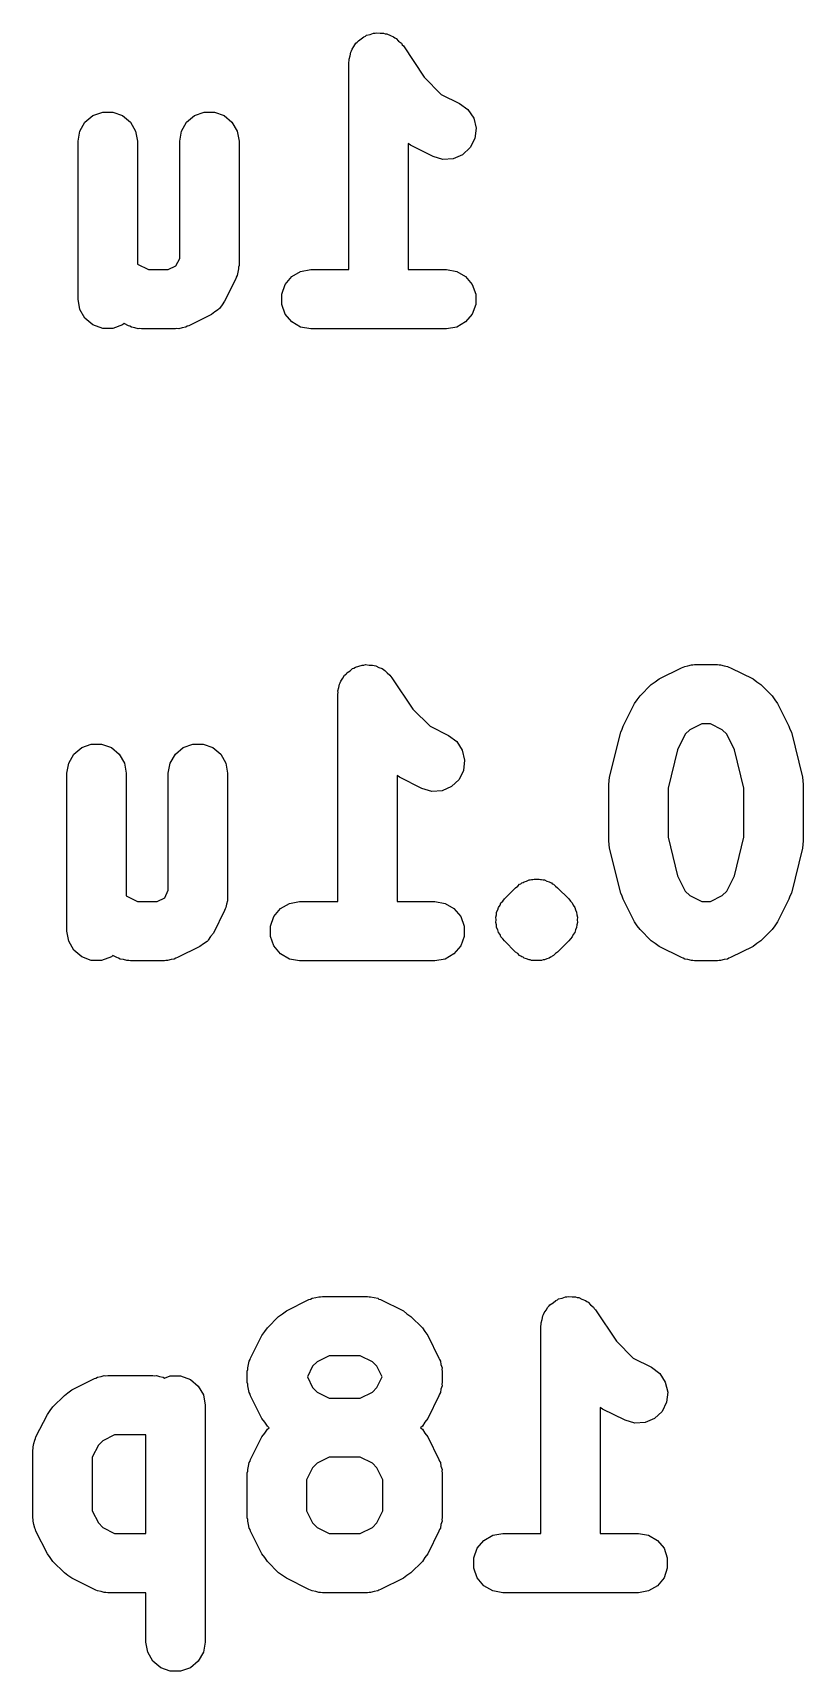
# Model space of a CAD drawing. Extents: x 100 to 214, y -112 to -50.
# Drawn here: x 111.796 to 113.746, y -58.545 to -54.397 of the extents above; entities that cross this region are included whole.
import ezdxf

# ---------------------------------------------------------------- set-up
doc = ezdxf.new("R2010")
doc.units = 0
doc.header["$MEASUREMENT"] = 0
doc.layers.add('BLACK', color=7, linetype='CONTINUOUS')

msp = doc.modelspace()

# ---------------------------------------------------------------- linework, layer by layer
at = {"layer": 'Black'}
for p, q in [((112.609, -54.431), (112.614, -54.4232)), ((112.614, -54.4232), (112.617, -54.4205)), ((112.617, -54.4205), (112.62, -54.4172)), ((112.62, -54.4172), (112.627, -54.4122)), ((112.627, -54.4122), (112.634, -54.4065)), ((112.634, -54.4065), (112.638, -54.4051)), ((112.638, -54.4051), (112.641, -54.4027)), ((112.641, -54.4027), (112.65, -54.4006)), ((112.65, -54.4006), (112.658, -54.3976)), ((112.658, -54.3976), (112.663, -54.3976)), ((112.663, -54.3976), (112.667, -54.3966)), ((112.667, -54.3966), (112.675, -54.3976)), ((112.675, -54.3976), (112.684, -54.3976)), ((112.684, -54.3976), (112.688, -54.399)), ((112.688, -54.399), (112.692, -54.3994)), ((112.692, -54.3994), (112.701, -54.4034)), ((112.701, -54.4034), (112.709, -54.4065)), ((112.709, -54.4065), (112.712, -54.4091)), ((112.712, -54.4091), (112.716, -54.411)), ((112.716, -54.411), (112.722, -54.4175)), ((112.722, -54.4175), (112.729, -54.4232)), ((112.729, -54.4232), (112.731, -54.4268)), ((112.731, -54.4268), (112.734, -54.4298)), ((112.734, -54.4298), (112.787, -54.5094)), ((112.596, -54.4714), (112.597, -54.4673)), ((112.596, -54.9964), (112.596, -54.4714)), ((112.597, -54.4632), (112.599, -54.4546)), ((112.597, -54.4673), (112.597, -54.4632)), ((112.599, -54.4546), (112.601, -54.4458)), ((112.601, -54.4458), (112.603, -54.4422)), ((112.603, -54.4422), (112.604, -54.4382)), ((112.604, -54.4382), (112.609, -54.431)), ((112.787, -54.5094), (112.83, -54.5526)), ((112.83, -54.5526), (112.876, -54.5758)), ((112.876, -54.5758), (112.897, -54.5913)), ((112.897, -54.5913), (112.912, -54.613)), ((111.915, -54.6458), (111.928, -54.6232)), ((111.928, -54.6232), (111.948, -54.6065)), ((111.948, -54.6065), (111.973, -54.5976)), ((111.973, -54.5976), (111.999, -54.5976)), ((111.999, -54.5976), (112.023, -54.6065)), ((112.023, -54.6065), (112.043, -54.6232)), ((112.043, -54.6232), (112.056, -54.6458)), ((112.172, -54.6458), (112.185, -54.6232)), ((112.185, -54.6232), (112.205, -54.6065)), ((112.205, -54.6065), (112.23, -54.5976)), ((112.23, -54.5976), (112.256, -54.5976)), ((112.256, -54.5976), (112.28, -54.6065)), ((112.28, -54.6065), (112.3, -54.6232)), ((112.3, -54.6232), (112.313, -54.6458)), ((112.912, -54.613), (112.918, -54.6384)), ((111.911, -54.6714), (111.915, -54.6458)), ((111.911, -55.0714), (111.911, -54.6714)), ((112.056, -54.6458), (112.061, -54.6714)), ((112.061, -54.6714), (112.061, -54.9822)), ((112.168, -54.6714), (112.172, -54.6458)), ((112.168, -54.968), (112.168, -54.6714)), ((112.313, -54.6458), (112.318, -54.6714)), ((112.318, -54.6714), (112.318, -54.9857)), ((112.752, -54.6814), (112.746, -54.6771)), ((112.746, -54.6771), (112.746, -54.9964)), ((112.915, -54.6642), (112.903, -54.6875)), ((112.918, -54.6384), (112.915, -54.6642)), ((112.809, -54.7099), (112.752, -54.6814)), ((112.834, -54.7174), (112.809, -54.7099)), ((112.86, -54.7158), (112.834, -54.7174)), ((112.884, -54.7054), (112.86, -54.7158)), ((112.903, -54.6875), (112.884, -54.7054)), ((112.158, -54.987), (112.168, -54.968)), ((112.061, -54.9822), (112.089, -54.9964)), ((112.089, -54.9964), (112.139, -54.9964)), ((112.139, -54.9964), (112.158, -54.987)), ((112.313, -55.0114), (112.311, -55.0151)), ((112.315, -55.0027), (112.313, -55.0114)), ((112.317, -54.9943), (112.315, -55.0027)), ((112.318, -54.9857), (112.317, -54.99)), ((112.317, -54.99), (112.317, -54.9943)), ((112.452, -55.014), (112.474, -55.001)), ((112.474, -55.001), (112.5, -54.9964)), ((112.5, -54.9964), (112.596, -54.9964)), ((112.746, -54.9964), (112.843, -54.9964)), ((112.843, -54.9964), (112.869, -55.001)), ((112.869, -55.001), (112.891, -55.014)), ((112.31, -55.0193), (112.281, -55.0764)), ((112.311, -55.0151), (112.31, -55.0193)), ((112.426, -55.0584), (112.435, -55.0339)), ((112.435, -55.0339), (112.452, -55.014)), ((112.891, -55.014), (112.908, -55.0339)), ((112.908, -55.0339), (112.917, -55.0584)), ((111.915, -55.0971), (111.911, -55.0714)), ((112.269, -55.0944), (112.267, -55.0957)), ((112.275, -55.0852), (112.269, -55.0944)), ((112.281, -55.0764), (112.275, -55.0852)), ((112.426, -55.0845), (112.426, -55.0584)), ((112.435, -55.1089), (112.426, -55.0845)), ((112.917, -55.0845), (112.908, -55.1089)), ((112.917, -55.0584), (112.917, -55.0845)), ((111.928, -55.1196), (111.915, -55.0971)), ((111.948, -55.1364), (111.928, -55.1196)), ((112.027, -55.1331), (112.023, -55.1364)), ((112.038, -55.1385), (112.027, -55.1331)), ((112.248, -55.1099), (112.191, -55.1385)), ((112.257, -55.1034), (112.248, -55.1099)), ((112.266, -55.0973), (112.257, -55.1034)), ((112.267, -55.0957), (112.266, -55.0973)), ((112.452, -55.1289), (112.435, -55.1089)), ((112.474, -55.1419), (112.452, -55.1289)), ((112.891, -55.1289), (112.869, -55.1419)), ((112.908, -55.1089), (112.891, -55.1289)), ((111.973, -55.1453), (111.948, -55.1364)), ((111.999, -55.1453), (111.973, -55.1453)), ((112.023, -55.1364), (111.999, -55.1453)), ((112.042, -55.1397), (112.038, -55.1385)), ((112.046, -55.1419), (112.042, -55.1397)), ((112.054, -55.1434), (112.046, -55.1419)), ((112.063, -55.1459), (112.054, -55.1434)), ((112.067, -55.1457), (112.063, -55.1459)), ((112.071, -55.1464), (112.067, -55.1457)), ((112.157, -55.1464), (112.071, -55.1464)), ((112.161, -55.1457), (112.157, -55.1464)), ((112.166, -55.1459), (112.161, -55.1457)), ((112.174, -55.1434), (112.166, -55.1459)), ((112.183, -55.1419), (112.174, -55.1434)), ((112.187, -55.1397), (112.183, -55.1419)), ((112.191, -55.1385), (112.187, -55.1397)), ((112.5, -55.1464), (112.474, -55.1419)), ((112.843, -55.1464), (112.5, -55.1464)), ((112.869, -55.1419), (112.843, -55.1464)), ((112.599, -56.0122), (112.605, -56.0065)), ((112.605, -56.0065), (112.609, -56.0051)), ((112.609, -56.0051), (112.613, -56.0027)), ((112.613, -56.0027), (112.621, -56.0006)), ((112.621, -56.0006), (112.63, -55.9976)), ((112.63, -55.9976), (112.634, -55.9976)), ((112.634, -55.9976), (112.638, -55.9966)), ((112.638, -55.9966), (112.647, -55.9976)), ((112.647, -55.9976), (112.656, -55.9976)), ((112.656, -55.9976), (112.66, -55.999)), ((112.66, -55.999), (112.664, -55.9994)), ((112.664, -55.9994), (112.672, -56.0034)), ((112.672, -56.0034), (112.68, -56.0065)), ((112.68, -56.0065), (112.684, -56.0091)), ((113.381, -56.0329), (113.438, -56.0043)), ((113.438, -56.0043), (113.442, -56.0031)), ((113.442, -56.0031), (113.446, -56.001)), ((113.446, -56.001), (113.454, -55.9994)), ((113.454, -55.9994), (113.463, -55.9969)), ((113.463, -55.9969), (113.467, -55.9972)), ((113.467, -55.9972), (113.471, -55.9964)), ((113.471, -55.9964), (113.529, -55.9964)), ((113.529, -55.9964), (113.533, -55.9972)), ((113.533, -55.9972), (113.537, -55.9969)), ((113.537, -55.9969), (113.546, -55.9994)), ((113.546, -55.9994), (113.554, -56.001)), ((113.554, -56.001), (113.558, -56.0031)), ((113.558, -56.0031), (113.562, -56.0043)), ((113.562, -56.0043), (113.619, -56.0329)), ((112.571, -56.0546), (112.572, -56.0458)), ((112.572, -56.0458), (112.574, -56.0422)), ((112.574, -56.0422), (112.576, -56.0382)), ((112.576, -56.0382), (112.581, -56.031)), ((112.581, -56.031), (112.585, -56.0232)), ((112.585, -56.0232), (112.589, -56.0205)), ((112.589, -56.0205), (112.591, -56.0172)), ((112.591, -56.0172), (112.599, -56.0122)), ((112.684, -56.0091), (112.687, -56.011)), ((112.687, -56.011), (112.693, -56.0175)), ((112.693, -56.0175), (112.7, -56.0232)), ((112.7, -56.0232), (112.702, -56.0268)), ((112.702, -56.0268), (112.705, -56.0298)), ((112.705, -56.0298), (112.758, -56.1094)), ((113.333, -56.0755), (113.361, -56.047)), ((113.361, -56.047), (113.371, -56.0401)), ((113.371, -56.0401), (113.381, -56.0329)), ((113.619, -56.0329), (113.629, -56.0401)), ((113.629, -56.0401), (113.639, -56.047)), ((113.639, -56.047), (113.667, -56.0755)), ((112.568, -56.0632), (112.571, -56.0546)), ((112.569, -56.0673), (112.568, -56.0632)), ((112.568, -56.0714), (112.569, -56.0673)), ((112.568, -56.5964), (112.568, -56.0714)), ((113.319, -56.095), (113.326, -56.0854)), ((113.326, -56.0854), (113.333, -56.0755)), ((113.667, -56.0755), (113.674, -56.0854)), ((113.674, -56.0854), (113.681, -56.095)), ((112.758, -56.1094), (112.802, -56.1526)), ((113.29, -56.1522), (113.319, -56.095)), ((113.681, -56.095), (113.71, -56.1522)), ((112.802, -56.1526), (112.848, -56.1758)), ((113.256, -56.2818), (113.284, -56.1675)), ((113.284, -56.1675), (113.288, -56.16)), ((113.288, -56.16), (113.29, -56.1522)), ((113.447, -56.173), (113.428, -56.2119)), ((113.459, -56.1616), (113.447, -56.173)), ((113.489, -56.1464), (113.459, -56.1616)), ((113.511, -56.1464), (113.489, -56.1464)), ((113.541, -56.1616), (113.511, -56.1464)), ((113.553, -56.173), (113.541, -56.1616)), ((113.572, -56.2119), (113.553, -56.173)), ((113.71, -56.1522), (113.712, -56.16)), ((113.712, -56.16), (113.716, -56.1675)), ((113.716, -56.1675), (113.744, -56.2818)), ((111.9, -56.2232), (111.92, -56.2065)), ((111.92, -56.2065), (111.944, -56.1976)), ((111.944, -56.1976), (111.97, -56.1976)), ((111.97, -56.1976), (111.995, -56.2065)), ((111.995, -56.2065), (112.015, -56.2232)), ((112.157, -56.2232), (112.177, -56.2065)), ((112.177, -56.2065), (112.201, -56.1976)), ((112.201, -56.1976), (112.227, -56.1976)), ((112.227, -56.1976), (112.252, -56.2065)), ((112.252, -56.2065), (112.272, -56.2232)), ((112.848, -56.1758), (112.869, -56.1913)), ((112.869, -56.1913), (112.883, -56.213)), ((112.883, -56.213), (112.889, -56.2384)), ((113.428, -56.2119), (113.404, -56.3092)), ((113.596, -56.3092), (113.572, -56.2119)), ((111.882, -56.2714), (111.887, -56.2458)), ((111.887, -56.2458), (111.9, -56.2232)), ((112.015, -56.2232), (112.028, -56.2458)), ((112.028, -56.2458), (112.032, -56.2714)), ((112.139, -56.2714), (112.144, -56.2458)), ((112.144, -56.2458), (112.157, -56.2232)), ((112.272, -56.2232), (112.285, -56.2458)), ((112.285, -56.2458), (112.289, -56.2714)), ((112.889, -56.2384), (112.886, -56.2642)), ((111.882, -56.6714), (111.882, -56.2714)), ((112.032, -56.2714), (112.032, -56.5822)), ((112.139, -56.568), (112.139, -56.2714)), ((112.289, -56.2714), (112.289, -56.5857)), ((112.724, -56.2814), (112.718, -56.2771)), ((112.718, -56.2771), (112.718, -56.5964)), ((112.781, -56.3099), (112.724, -56.2814)), ((112.875, -56.2875), (112.856, -56.3054)), ((112.886, -56.2642), (112.875, -56.2875)), ((113.254, -56.3), (113.255, -56.291)), ((113.255, -56.291), (113.256, -56.2818)), ((113.744, -56.2818), (113.745, -56.291)), ((113.745, -56.291), (113.746, -56.3)), ((112.806, -56.3174), (112.781, -56.3099)), ((112.832, -56.3158), (112.806, -56.3174)), ((112.856, -56.3054), (112.832, -56.3158)), ((113.254, -56.4429), (113.254, -56.3)), ((113.404, -56.3092), (113.404, -56.4336)), ((113.596, -56.4336), (113.596, -56.3092)), ((113.746, -56.3), (113.746, -56.4429)), ((113.255, -56.4519), (113.254, -56.4429)), ((113.256, -56.461), (113.255, -56.4519)), ((113.284, -56.5753), (113.256, -56.461)), ((113.404, -56.4336), (113.428, -56.531)), ((113.572, -56.531), (113.596, -56.4336)), ((113.744, -56.461), (113.716, -56.5753)), ((113.745, -56.4519), (113.744, -56.461)), ((113.746, -56.4429), (113.745, -56.4519)), ((113.037, -56.5482), (113.04, -56.5463)), ((113.04, -56.5463), (113.046, -56.5446)), ((113.046, -56.5446), (113.052, -56.5418)), ((113.052, -56.5418), (113.055, -56.5416)), ((113.055, -56.5416), (113.058, -56.5404)), ((113.058, -56.5404), (113.062, -56.5404)), ((113.062, -56.5404), (113.065, -56.5396)), ((113.065, -56.5396), (113.071, -56.5401)), ((113.071, -56.5401), (113.078, -56.5396)), ((113.078, -56.5396), (113.081, -56.5404)), ((113.081, -56.5404), (113.084, -56.5404)), ((113.084, -56.5404), (113.088, -56.5416)), ((113.088, -56.5416), (113.091, -56.5418)), ((113.091, -56.5418), (113.097, -56.5446)), ((113.097, -56.5446), (113.103, -56.5463)), ((113.103, -56.5463), (113.106, -56.5482)), ((113.428, -56.531), (113.447, -56.5699)), ((113.553, -56.5699), (113.572, -56.531)), ((112.032, -56.5822), (112.061, -56.5964)), ((112.111, -56.5964), (112.13, -56.587)), ((112.13, -56.587), (112.139, -56.568)), ((112.289, -56.5857), (112.289, -56.59)), ((112.99, -56.5898), (113.018, -56.5613)), ((113.018, -56.5613), (113.024, -56.5575)), ((113.024, -56.5575), (113.028, -56.5528)), ((113.028, -56.5528), (113.031, -56.5515)), ((113.031, -56.5515), (113.034, -56.5493)), ((113.034, -56.5493), (113.037, -56.5482)), ((113.106, -56.5482), (113.109, -56.5493)), ((113.109, -56.5493), (113.111, -56.5515)), ((113.111, -56.5515), (113.114, -56.5528)), ((113.114, -56.5528), (113.119, -56.5575)), ((113.119, -56.5575), (113.124, -56.5613)), ((113.124, -56.5613), (113.153, -56.5898)), ((113.288, -56.5828), (113.284, -56.5753)), ((113.29, -56.5907), (113.288, -56.5828)), ((113.447, -56.5699), (113.459, -56.5812)), ((113.459, -56.5812), (113.489, -56.5964)), ((113.511, -56.5964), (113.541, -56.5812)), ((113.541, -56.5812), (113.553, -56.5699)), ((113.712, -56.5828), (113.71, -56.5907)), ((113.716, -56.5753), (113.712, -56.5828)), ((112.061, -56.5964), (112.111, -56.5964)), ((112.281, -56.6193), (112.253, -56.6764)), ((112.283, -56.6151), (112.281, -56.6193)), ((112.285, -56.6114), (112.283, -56.6151)), ((112.286, -56.6027), (112.285, -56.6114)), ((112.289, -56.5943), (112.286, -56.6027)), ((112.289, -56.59), (112.289, -56.5943)), ((112.406, -56.6339), (112.423, -56.614)), ((112.423, -56.614), (112.446, -56.601)), ((112.446, -56.601), (112.471, -56.5964)), ((112.471, -56.5964), (112.568, -56.5964)), ((112.718, -56.5964), (112.814, -56.5964)), ((112.814, -56.5964), (112.84, -56.601)), ((112.84, -56.601), (112.862, -56.614)), ((112.862, -56.614), (112.879, -56.6339)), ((112.97, -56.6234), (112.973, -56.6175)), ((112.97, -56.63), (112.97, -56.6234)), ((112.973, -56.6175), (112.975, -56.6112)), ((112.975, -56.6112), (112.979, -56.6058)), ((112.979, -56.6058), (112.981, -56.5998)), ((112.981, -56.5998), (112.986, -56.5952)), ((112.986, -56.5952), (112.99, -56.5898)), ((113.153, -56.5898), (113.157, -56.5952)), ((113.157, -56.5952), (113.161, -56.5998)), ((113.161, -56.5998), (113.164, -56.6058)), ((113.164, -56.6058), (113.168, -56.6112)), ((113.168, -56.6112), (113.17, -56.6175)), ((113.17, -56.6175), (113.172, -56.6234)), ((113.172, -56.6234), (113.173, -56.63)), ((113.319, -56.6478), (113.29, -56.5907)), ((113.489, -56.5964), (113.511, -56.5964)), ((113.71, -56.5907), (113.681, -56.6478)), ((112.398, -56.6584), (112.406, -56.6339)), ((112.398, -56.6845), (112.398, -56.6584)), ((112.879, -56.6339), (112.888, -56.6584)), ((112.888, -56.6584), (112.888, -56.6845)), ((112.968, -56.6363), (112.97, -56.63)), ((112.969, -56.6429), (112.968, -56.6363)), ((112.968, -56.6494), (112.969, -56.6429)), ((112.97, -56.6557), (112.968, -56.6494)), ((112.97, -56.6623), (112.97, -56.6557)), ((112.973, -56.6682), (112.97, -56.6623)), ((112.975, -56.6746), (112.973, -56.6682)), ((113.17, -56.6682), (113.168, -56.6746)), ((113.172, -56.6623), (113.17, -56.6682)), ((113.173, -56.6557), (113.172, -56.6623)), ((113.173, -56.63), (113.175, -56.6363)), ((113.175, -56.6494), (113.173, -56.6557)), ((113.175, -56.6363), (113.174, -56.6429)), ((113.174, -56.6429), (113.175, -56.6494)), ((113.326, -56.6575), (113.319, -56.6478)), ((113.333, -56.6673), (113.326, -56.6575)), ((113.361, -56.6959), (113.333, -56.6673)), ((113.667, -56.6673), (113.639, -56.6959)), ((113.674, -56.6575), (113.667, -56.6673)), ((113.681, -56.6478), (113.674, -56.6575)), ((111.887, -56.6971), (111.882, -56.6714)), ((111.9, -56.7196), (111.887, -56.6971)), ((112.219, -56.7099), (112.162, -56.7385)), ((112.228, -56.7034), (112.219, -56.7099)), ((112.237, -56.6973), (112.228, -56.7034)), ((112.239, -56.6957), (112.237, -56.6973)), ((112.24, -56.6944), (112.239, -56.6957)), ((112.246, -56.6852), (112.24, -56.6944)), ((112.253, -56.6764), (112.246, -56.6852)), ((112.406, -56.7089), (112.398, -56.6845)), ((112.423, -56.7289), (112.406, -56.7089)), ((112.879, -56.7089), (112.862, -56.7289)), ((112.888, -56.6845), (112.879, -56.7089)), ((112.979, -56.6799), (112.975, -56.6746)), ((112.981, -56.6859), (112.979, -56.6799)), ((112.986, -56.6905), (112.981, -56.6859)), ((112.99, -56.6959), (112.986, -56.6905)), ((113.018, -56.7245), (112.99, -56.6959)), ((113.153, -56.6959), (113.124, -56.7245)), ((113.157, -56.6905), (113.153, -56.6959)), ((113.161, -56.6859), (113.157, -56.6905)), ((113.164, -56.6799), (113.161, -56.6859)), ((113.168, -56.6746), (113.164, -56.6799)), ((113.371, -56.7028), (113.361, -56.6959)), ((113.381, -56.7099), (113.371, -56.7028)), ((113.438, -56.7385), (113.381, -56.7099)), ((113.619, -56.7099), (113.562, -56.7385)), ((113.629, -56.7028), (113.619, -56.7099)), ((113.639, -56.6959), (113.629, -56.7028)), ((111.92, -56.7364), (111.9, -56.7196)), ((111.944, -56.7453), (111.92, -56.7364)), ((111.97, -56.7453), (111.944, -56.7453)), ((111.995, -56.7364), (111.97, -56.7453)), ((111.999, -56.7331), (111.995, -56.7364)), ((112.009, -56.7385), (111.999, -56.7331)), ((112.013, -56.7397), (112.009, -56.7385)), ((112.017, -56.7419), (112.013, -56.7397)), ((112.026, -56.7434), (112.017, -56.7419)), ((112.034, -56.7459), (112.026, -56.7434)), ((112.039, -56.7457), (112.034, -56.7459)), ((112.043, -56.7464), (112.039, -56.7457)), ((112.129, -56.7464), (112.043, -56.7464)), ((112.133, -56.7457), (112.129, -56.7464)), ((112.137, -56.7459), (112.133, -56.7457)), ((112.146, -56.7434), (112.137, -56.7459)), ((112.154, -56.7419), (112.146, -56.7434)), ((112.158, -56.7397), (112.154, -56.7419)), ((112.162, -56.7385), (112.158, -56.7397)), ((112.446, -56.7419), (112.423, -56.7289)), ((112.471, -56.7464), (112.446, -56.7419)), ((112.814, -56.7464), (112.471, -56.7464)), ((112.84, -56.7419), (112.814, -56.7464)), ((112.862, -56.7289), (112.84, -56.7419)), ((113.024, -56.7282), (113.018, -56.7245)), ((113.028, -56.7329), (113.024, -56.7282)), ((113.031, -56.7343), (113.028, -56.7329)), ((113.034, -56.7364), (113.031, -56.7343)), ((113.037, -56.7375), (113.034, -56.7364)), ((113.04, -56.7394), (113.037, -56.7375)), ((113.046, -56.7411), (113.04, -56.7394)), ((113.052, -56.7439), (113.046, -56.7411)), ((113.055, -56.7442), (113.052, -56.7439)), ((113.058, -56.7453), (113.055, -56.7442)), ((113.062, -56.7453), (113.058, -56.7453)), ((113.065, -56.7461), (113.062, -56.7453)), ((113.071, -56.7456), (113.065, -56.7461)), ((113.078, -56.7461), (113.071, -56.7456)), ((113.081, -56.7453), (113.078, -56.7461)), ((113.084, -56.7453), (113.081, -56.7453)), ((113.088, -56.7442), (113.084, -56.7453)), ((113.091, -56.7439), (113.088, -56.7442)), ((113.097, -56.7411), (113.091, -56.7439)), ((113.103, -56.7394), (113.097, -56.7411)), ((113.106, -56.7375), (113.103, -56.7394)), ((113.109, -56.7364), (113.106, -56.7375)), ((113.111, -56.7343), (113.109, -56.7364)), ((113.114, -56.7329), (113.111, -56.7343)), ((113.119, -56.7282), (113.114, -56.7329)), ((113.124, -56.7245), (113.119, -56.7282)), ((113.442, -56.7397), (113.438, -56.7385)), ((113.446, -56.7419), (113.442, -56.7397)), ((113.454, -56.7434), (113.446, -56.7419)), ((113.463, -56.7459), (113.454, -56.7434)), ((113.467, -56.7457), (113.463, -56.7459)), ((113.471, -56.7464), (113.467, -56.7457)), ((113.529, -56.7464), (113.471, -56.7464)), ((113.533, -56.7457), (113.529, -56.7464)), ((113.537, -56.7459), (113.533, -56.7457)), ((113.546, -56.7434), (113.537, -56.7459)), ((113.554, -56.7419), (113.546, -56.7434)), ((113.558, -56.7397), (113.554, -56.7419)), ((113.562, -56.7385), (113.558, -56.7397)), ((112.438, -57.6329), (112.495, -57.6043)), ((112.495, -57.6043), (112.499, -57.6031)), ((112.499, -57.6031), (112.503, -57.601)), ((112.503, -57.601), (112.512, -57.5994)), ((112.512, -57.5994), (112.52, -57.5969)), ((112.52, -57.5969), (112.524, -57.5972)), ((112.524, -57.5972), (112.529, -57.5964)), ((112.529, -57.5964), (112.643, -57.5964)), ((112.643, -57.5964), (112.647, -57.5972)), ((112.647, -57.5972), (112.651, -57.5969)), ((112.651, -57.5969), (112.66, -57.5994)), ((112.66, -57.5994), (112.669, -57.601)), ((112.669, -57.601), (112.672, -57.6031)), ((112.672, -57.6031), (112.676, -57.6043)), ((112.676, -57.6043), (112.734, -57.6329)), ((113.095, -57.631), (113.1, -57.6232)), ((113.1, -57.6232), (113.103, -57.6205)), ((113.103, -57.6205), (113.105, -57.6172)), ((113.105, -57.6172), (113.113, -57.6122)), ((113.113, -57.6122), (113.12, -57.6065)), ((113.12, -57.6065), (113.124, -57.6051)), ((113.124, -57.6051), (113.127, -57.6027)), ((113.127, -57.6027), (113.136, -57.6006)), ((113.136, -57.6006), (113.144, -57.5976)), ((113.144, -57.5976), (113.148, -57.5976)), ((113.148, -57.5976), (113.152, -57.5966)), ((113.152, -57.5966), (113.161, -57.5976)), ((113.161, -57.5976), (113.17, -57.5976)), ((113.17, -57.5976), (113.174, -57.599)), ((113.174, -57.599), (113.178, -57.5994)), ((113.178, -57.5994), (113.186, -57.6034)), ((113.186, -57.6034), (113.195, -57.6065)), ((113.195, -57.6065), (113.198, -57.6091)), ((113.198, -57.6091), (113.202, -57.611)), ((113.202, -57.611), (113.208, -57.6175)), ((113.208, -57.6175), (113.215, -57.6232)), ((113.215, -57.6232), (113.217, -57.6268)), ((112.39, -57.6755), (112.418, -57.647)), ((112.418, -57.647), (112.428, -57.6401)), ((112.428, -57.6401), (112.438, -57.6329)), ((112.734, -57.6329), (112.743, -57.6401)), ((112.743, -57.6401), (112.753, -57.647)), ((112.753, -57.647), (112.782, -57.6755)), ((113.083, -57.6632), (113.085, -57.6546)), ((113.083, -57.6673), (113.083, -57.6632)), ((113.085, -57.6546), (113.087, -57.6458)), ((113.087, -57.6458), (113.089, -57.6422)), ((113.089, -57.6422), (113.09, -57.6382)), ((113.09, -57.6382), (113.095, -57.631)), ((113.217, -57.6268), (113.22, -57.6298)), ((113.22, -57.6298), (113.273, -57.7094)), ((112.347, -57.7522), (112.376, -57.695)), ((112.376, -57.695), (112.383, -57.6854)), ((112.383, -57.6854), (112.39, -57.6755)), ((112.782, -57.6755), (112.788, -57.6854)), ((112.788, -57.6854), (112.796, -57.695)), ((112.796, -57.695), (112.824, -57.7522)), ((113.082, -57.6714), (113.083, -57.6673)), ((113.082, -58.1964), (113.082, -57.6714)), ((112.546, -57.7464), (112.516, -57.7616)), ((112.625, -57.7464), (112.546, -57.7464)), ((112.656, -57.7616), (112.625, -57.7464)), ((113.273, -57.7094), (113.316, -57.7526)), ((112.339, -57.7857), (112.34, -57.7815)), ((112.339, -57.8143), (112.339, -57.7857)), ((112.34, -57.7771), (112.342, -57.7687)), ((112.34, -57.7815), (112.34, -57.7771)), ((112.342, -57.7687), (112.344, -57.7601)), ((112.344, -57.7601), (112.346, -57.7563)), ((112.346, -57.7563), (112.347, -57.7522)), ((112.504, -57.773), (112.491, -57.8)), ((112.516, -57.7616), (112.504, -57.773)), ((112.667, -57.773), (112.656, -57.7616)), ((112.68, -57.8), (112.667, -57.773)), ((112.824, -57.7522), (112.825, -57.7563)), ((112.825, -57.7563), (112.828, -57.7601)), ((112.828, -57.7601), (112.829, -57.7687)), ((112.829, -57.7687), (112.832, -57.7771)), ((112.832, -57.7771), (112.831, -57.7815)), ((112.831, -57.7815), (112.832, -57.7857)), ((112.832, -57.7857), (112.832, -57.8143)), ((113.316, -57.7526), (113.362, -57.7758)), ((113.362, -57.7758), (113.383, -57.7913)), ((113.383, -57.7913), (113.397, -57.813)), ((111.895, -57.8329), (111.952, -57.8043)), ((111.952, -57.8043), (111.956, -57.8031)), ((111.956, -57.8031), (111.96, -57.801)), ((111.96, -57.801), (111.969, -57.7994)), ((111.969, -57.7994), (111.977, -57.7969)), ((111.977, -57.7969), (111.981, -57.7972)), ((111.981, -57.7972), (111.986, -57.7964)), ((111.986, -57.7964), (112.1, -57.7964)), ((112.1, -57.7964), (112.104, -57.7972)), ((112.104, -57.7972), (112.109, -57.7969)), ((112.109, -57.7969), (112.117, -57.7994)), ((112.117, -57.7994), (112.126, -57.801)), ((112.126, -57.801), (112.129, -57.803)), ((112.129, -57.803), (112.144, -57.7976)), ((112.144, -57.7976), (112.17, -57.7976)), ((112.17, -57.7976), (112.195, -57.8065)), ((112.195, -57.8065), (112.215, -57.8232)), ((112.215, -57.8232), (112.228, -57.8458)), ((112.34, -57.8185), (112.339, -57.8143)), ((112.34, -57.8229), (112.34, -57.8185)), ((112.342, -57.8313), (112.34, -57.8229)), ((112.344, -57.8399), (112.342, -57.8313)), ((112.491, -57.8), (112.504, -57.827)), ((112.504, -57.827), (112.516, -57.8384)), ((112.656, -57.8384), (112.667, -57.827)), ((112.667, -57.827), (112.68, -57.8)), ((112.829, -57.8313), (112.828, -57.8399)), ((112.832, -57.8229), (112.829, -57.8313)), ((112.832, -57.8143), (112.831, -57.8185)), ((112.831, -57.8185), (112.832, -57.8229)), ((113.397, -57.813), (113.403, -57.8384)), ((111.847, -57.8755), (111.876, -57.847)), ((111.876, -57.847), (111.885, -57.8401)), ((111.885, -57.8401), (111.895, -57.8329)), ((112.228, -57.8458), (112.232, -57.8714)), ((112.232, -57.8714), (112.232, -58.4714)), ((112.346, -57.8437), (112.344, -57.8399)), ((112.347, -57.8478), (112.346, -57.8437)), ((112.376, -57.905), (112.347, -57.8478)), ((112.516, -57.8384), (112.546, -57.8536)), ((112.546, -57.8536), (112.625, -57.8536)), ((112.625, -57.8536), (112.656, -57.8384)), ((112.824, -57.8478), (112.796, -57.905)), ((112.825, -57.8437), (112.824, -57.8478)), ((112.828, -57.8399), (112.825, -57.8437)), ((113.4, -57.8642), (113.389, -57.8875)), ((113.403, -57.8384), (113.4, -57.8642)), ((111.804, -57.9522), (111.833, -57.895)), ((111.833, -57.895), (111.84, -57.8854)), ((111.84, -57.8854), (111.847, -57.8755)), ((112.383, -57.9146), (112.376, -57.905)), ((112.39, -57.9245), (112.383, -57.9146)), ((112.788, -57.9146), (112.782, -57.9245)), ((112.796, -57.905), (112.788, -57.9146)), ((113.238, -57.8814), (113.232, -57.8771)), ((113.232, -57.8771), (113.232, -58.1964)), ((113.295, -57.9099), (113.238, -57.8814)), ((113.32, -57.9174), (113.295, -57.9099)), ((113.346, -57.9158), (113.32, -57.9174)), ((113.37, -57.9054), (113.346, -57.9158)), ((113.389, -57.8875), (113.37, -57.9054)), ((111.801, -57.9601), (111.803, -57.9563)), ((111.803, -57.9563), (111.804, -57.9522)), ((112.003, -57.9464), (111.973, -57.9616)), ((112.082, -57.9464), (112.003, -57.9464)), ((112.082, -58.1964), (112.082, -57.9464)), ((112.347, -58.0093), (112.376, -57.9522)), ((112.376, -57.9522), (112.383, -57.9425)), ((112.383, -57.9425), (112.39, -57.9327)), ((112.394, -57.9286), (112.39, -57.9245)), ((112.39, -57.9327), (112.394, -57.9286)), ((112.782, -57.9245), (112.777, -57.9286)), ((112.777, -57.9286), (112.782, -57.9327)), ((112.782, -57.9327), (112.788, -57.9425)), ((112.788, -57.9425), (112.796, -57.9522)), ((112.796, -57.9522), (112.824, -58.0093)), ((111.796, -57.9857), (111.797, -57.9815)), ((111.796, -58.1571), (111.796, -57.9857)), ((111.797, -57.9771), (111.799, -57.9687)), ((111.797, -57.9815), (111.797, -57.9771)), ((111.799, -57.9687), (111.801, -57.9601)), ((111.962, -57.973), (111.946, -58.0034)), ((111.973, -57.9616), (111.962, -57.973)), ((111.946, -58.0034), (111.946, -58.1394)), ((112.339, -58.0429), (112.34, -58.0386)), ((112.34, -58.0343), (112.342, -58.0259)), ((112.34, -58.0386), (112.34, -58.0343)), ((112.342, -58.0259), (112.344, -58.0172)), ((112.344, -58.0172), (112.346, -58.0135)), ((112.346, -58.0135), (112.347, -58.0093)), ((112.504, -58.0301), (112.489, -58.0606)), ((112.516, -58.0188), (112.504, -58.0301)), ((112.546, -58.0036), (112.516, -58.0188)), ((112.625, -58.0036), (112.546, -58.0036)), ((112.656, -58.0188), (112.625, -58.0036)), ((112.667, -58.0301), (112.656, -58.0188)), ((112.682, -58.0606), (112.667, -58.0301)), ((112.824, -58.0093), (112.825, -58.0135)), ((112.825, -58.0135), (112.828, -58.0172)), ((112.828, -58.0172), (112.829, -58.0259)), ((112.829, -58.0259), (112.832, -58.0343)), ((112.832, -58.0343), (112.831, -58.0386)), ((112.831, -58.0386), (112.832, -58.0429)), ((112.339, -58.1571), (112.339, -58.0429)), ((112.489, -58.0606), (112.489, -58.1394)), ((112.682, -58.1394), (112.682, -58.0606)), ((112.832, -58.0429), (112.832, -58.1571)), ((111.797, -58.1614), (111.796, -58.1571)), ((111.797, -58.1657), (111.797, -58.1614)), ((111.946, -58.1394), (111.962, -58.1699)), ((112.34, -58.1614), (112.339, -58.1571)), ((112.34, -58.1657), (112.34, -58.1614)), ((112.489, -58.1394), (112.504, -58.1699)), ((112.667, -58.1699), (112.682, -58.1394)), ((112.832, -58.1571), (112.831, -58.1614)), ((112.831, -58.1614), (112.832, -58.1657)), ((111.799, -58.1741), (111.797, -58.1657)), ((111.801, -58.1828), (111.799, -58.1741)), ((111.803, -58.1865), (111.801, -58.1828)), ((111.804, -58.1907), (111.803, -58.1865)), ((111.833, -58.2478), (111.804, -58.1907)), ((111.962, -58.1699), (111.973, -58.1812)), ((111.973, -58.1812), (112.003, -58.1964)), ((112.003, -58.1964), (112.082, -58.1964)), ((112.342, -58.1741), (112.34, -58.1657)), ((112.344, -58.1828), (112.342, -58.1741)), ((112.346, -58.1865), (112.344, -58.1828)), ((112.347, -58.1907), (112.346, -58.1865)), ((112.376, -58.2478), (112.347, -58.1907)), ((112.504, -58.1699), (112.516, -58.1812)), ((112.516, -58.1812), (112.546, -58.1964)), ((112.546, -58.1964), (112.625, -58.1964)), ((112.625, -58.1964), (112.656, -58.1812)), ((112.656, -58.1812), (112.667, -58.1699)), ((112.824, -58.1907), (112.796, -58.2478)), ((112.825, -58.1865), (112.824, -58.1907)), ((112.828, -58.1828), (112.825, -58.1865)), ((112.829, -58.1741), (112.828, -58.1828)), ((112.832, -58.1657), (112.829, -58.1741)), ((112.938, -58.214), (112.96, -58.201)), ((112.96, -58.201), (112.986, -58.1964)), ((112.986, -58.1964), (113.082, -58.1964)), ((113.232, -58.1964), (113.329, -58.1964)), ((113.329, -58.1964), (113.354, -58.201)), ((113.354, -58.201), (113.377, -58.214)), ((112.912, -58.2584), (112.921, -58.2339)), ((112.921, -58.2339), (112.938, -58.214)), ((113.377, -58.214), (113.394, -58.2339)), ((113.394, -58.2339), (113.402, -58.2584)), ((111.84, -58.2575), (111.833, -58.2478)), ((111.847, -58.2673), (111.84, -58.2575)), ((111.876, -58.2959), (111.847, -58.2673)), ((112.383, -58.2575), (112.376, -58.2478)), ((112.39, -58.2673), (112.383, -58.2575)), ((112.418, -58.2959), (112.39, -58.2673)), ((112.782, -58.2673), (112.753, -58.2959)), ((112.788, -58.2575), (112.782, -58.2673)), ((112.796, -58.2478), (112.788, -58.2575)), ((112.912, -58.2845), (112.912, -58.2584)), ((112.921, -58.3089), (112.912, -58.2845)), ((113.402, -58.2845), (113.394, -58.3089)), ((113.402, -58.2584), (113.402, -58.2845)), ((111.885, -58.3028), (111.876, -58.2959)), ((111.895, -58.3099), (111.885, -58.3028)), ((111.952, -58.3385), (111.895, -58.3099)), ((112.428, -58.3028), (112.418, -58.2959)), ((112.438, -58.3099), (112.428, -58.3028)), ((112.495, -58.3385), (112.438, -58.3099)), ((112.734, -58.3099), (112.676, -58.3385)), ((112.743, -58.3028), (112.734, -58.3099)), ((112.753, -58.2959), (112.743, -58.3028)), ((112.938, -58.3289), (112.921, -58.3089)), ((112.96, -58.3419), (112.938, -58.3289)), ((113.377, -58.3289), (113.354, -58.3419)), ((113.394, -58.3089), (113.377, -58.3289)), ((111.956, -58.3397), (111.952, -58.3385)), ((111.96, -58.3419), (111.956, -58.3397)), ((111.969, -58.3434), (111.96, -58.3419)), ((111.977, -58.3459), (111.969, -58.3434)), ((111.981, -58.3457), (111.977, -58.3459)), ((111.986, -58.3464), (111.981, -58.3457)), ((112.082, -58.3464), (111.986, -58.3464)), ((112.082, -58.4714), (112.082, -58.3464)), ((112.499, -58.3397), (112.495, -58.3385)), ((112.503, -58.3419), (112.499, -58.3397)), ((112.512, -58.3434), (112.503, -58.3419)), ((112.52, -58.3459), (112.512, -58.3434)), ((112.524, -58.3457), (112.52, -58.3459)), ((112.529, -58.3464), (112.524, -58.3457)), ((112.643, -58.3464), (112.529, -58.3464)), ((112.647, -58.3457), (112.643, -58.3464)), ((112.651, -58.3459), (112.647, -58.3457)), ((112.66, -58.3434), (112.651, -58.3459)), ((112.669, -58.3419), (112.66, -58.3434)), ((112.672, -58.3397), (112.669, -58.3419)), ((112.676, -58.3385), (112.672, -58.3397)), ((112.986, -58.3464), (112.96, -58.3419)), ((113.329, -58.3464), (112.986, -58.3464)), ((113.354, -58.3419), (113.329, -58.3464)), ((112.087, -58.4971), (112.082, -58.4714)), ((112.232, -58.4714), (112.228, -58.4971)), ((112.1, -58.5196), (112.087, -58.4971)), ((112.12, -58.5364), (112.1, -58.5196)), ((112.144, -58.5453), (112.12, -58.5364)), ((112.195, -58.5364), (112.17, -58.5453)), ((112.215, -58.5196), (112.195, -58.5364)), ((112.228, -58.4971), (112.215, -58.5196)), ((112.17, -58.5453), (112.144, -58.5453))]:
    msp.add_line(p, q, dxfattribs=at)

doc.saveas('drawing.dxf')
